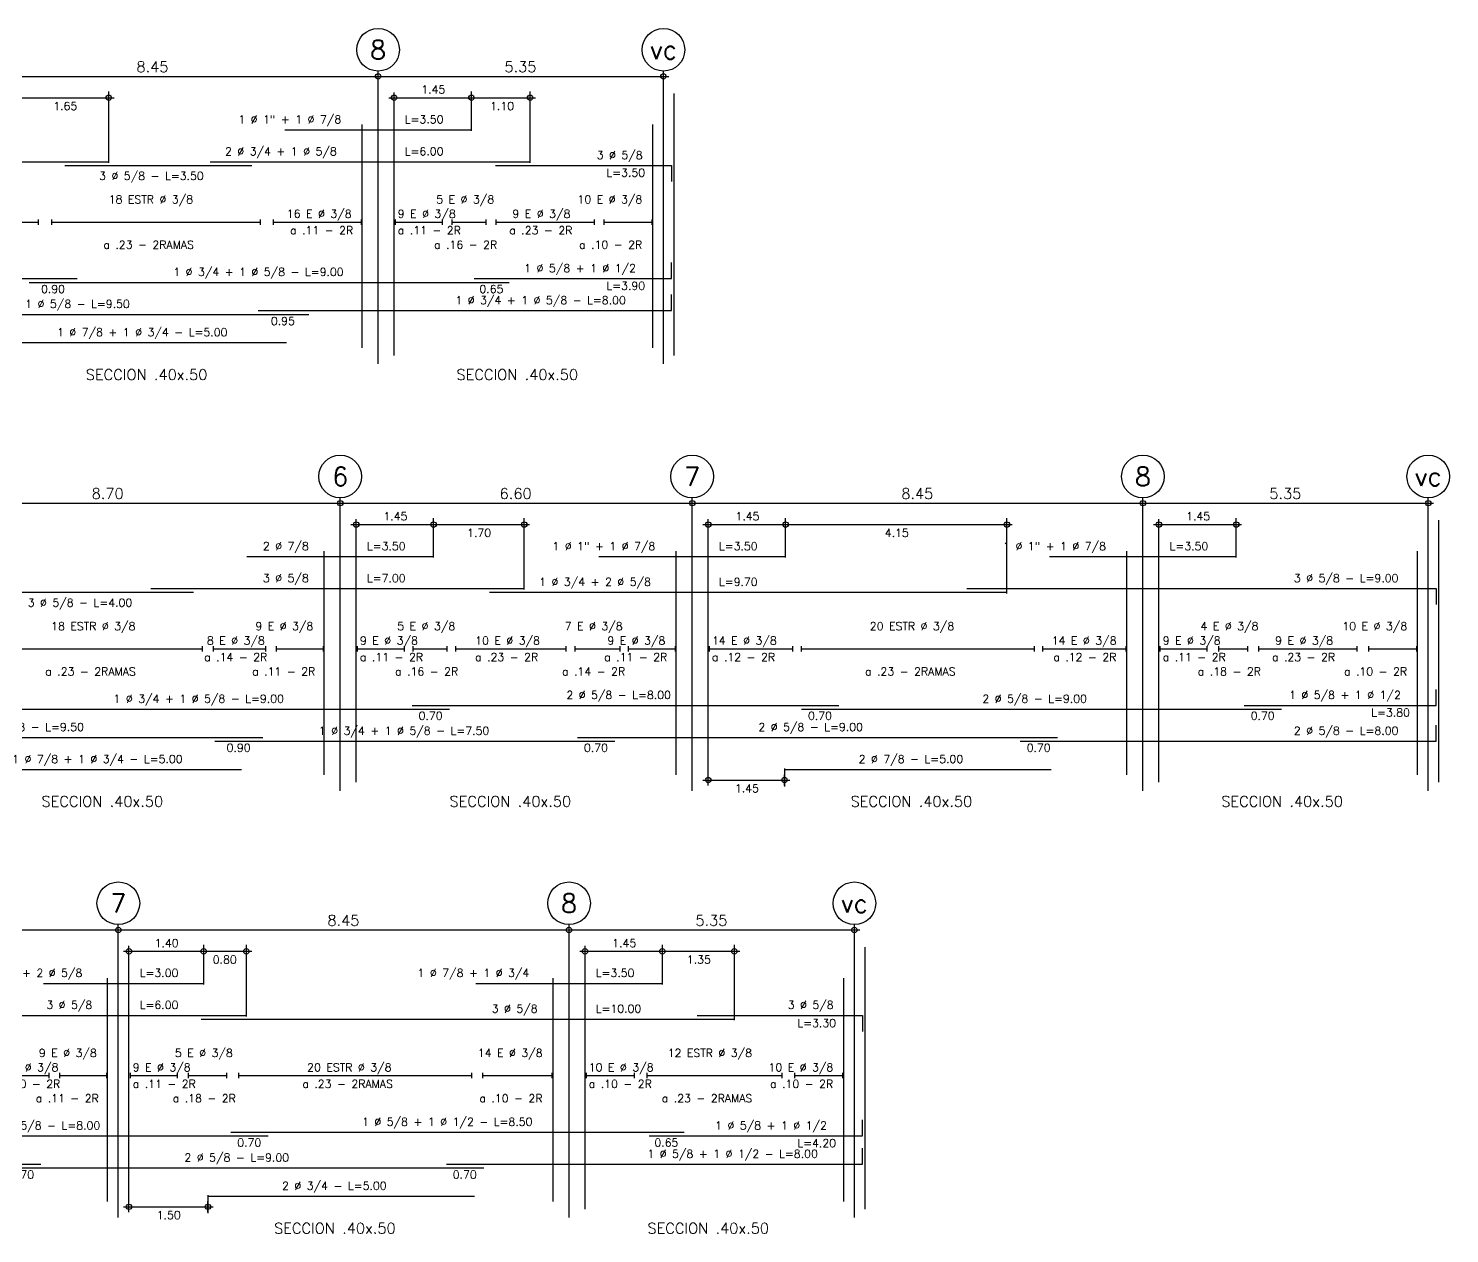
# Model space of a CAD drawing. Header units: millimetres. Extents: x 1 to 301, y -42 to 59.
# Drawn here: x 198.78 to 225.43, y 13.74 to 36.33 of the extents above; entities that cross this region are included whole.
import ezdxf
from ezdxf.enums import TextEntityAlignment as Align

# ---------------------------------------------------------------- set-up
doc = ezdxf.new("R2010")
doc.units = ezdxf.units.MM
doc.header["$LTSCALE"] = 0.0003
doc.header["$PDMODE"] = 34
doc.header["$PDSIZE"] = 0.1
doc.layers.add('SIM-ACHURADOS', color=8, linetype='Continuous')
doc.styles.add('P140', font='SIMPLEX', dxfattribs={"height": 0.35})
doc.styles.add('P60', font='SIMPLEX', dxfattribs={"height": 0.16})
doc.styles.add('P80', font='SIMPLEX', dxfattribs={"height": 0.2})

msp = doc.modelspace()

# ---------------------------------------------------------------- linework, layer by layer
at = {"layer": 'SIM-ACHURADOS'}
for p, q in [((205.339, 30.045), (205.339, 35.535)), ((210.689, 30.045), (210.689, 35.535)), ((160.129, 35.435), (210.689, 35.435)), ((198.639, 35.035), (200.289, 35.035)), ((200.289, 33.815), (200.289, 35.155)), ((205.639, 30.205), (205.639, 35.115)), ((205.639, 35.035), (207.089, 35.035)), ((207.089, 34.415), (207.089, 35.155)), ((207.089, 35.035), (208.189, 35.035)), ((208.189, 33.815), (208.189, 35.155)), ((210.889, 30.205), (210.889, 35.115)), ((203.589, 34.435), (207.089, 34.435)), ((205.039, 30.345), (205.039, 34.535)), ((210.489, 30.345), (210.489, 34.535)), ((193.289, 33.835), (200.289, 33.835)), ((199.469, 33.765), (202.969, 33.765)), ((202.189, 33.835), (208.189, 33.835)), ((207.539, 33.765), (210.839, 33.765)), ((210.839, 33.765), (210.839, 33.465)), ((197.209, 32.705), (198.969, 32.705)), ((198.969, 32.755), (198.969, 32.655)), ((199.219, 32.755), (199.219, 32.655)), ((199.219, 32.705), (203.129, 32.705)), ((203.129, 32.755), (203.129, 32.655)), ((203.369, 32.755), (203.369, 32.655)), ((203.369, 32.705), (205.019, 32.705)), ((205.019, 32.755), (205.019, 32.655)), ((205.659, 32.755), (205.659, 32.655)), ((205.659, 32.705), (206.539, 32.705)), ((206.539, 32.755), (206.539, 32.655)), ((206.719, 32.755), (206.719, 32.655)), ((206.719, 32.705), (207.359, 32.705)), ((207.359, 32.755), (207.359, 32.655)), ((207.549, 32.755), (207.549, 32.655)), ((207.549, 32.705), (209.389, 32.705)), ((209.389, 32.755), (209.389, 32.655)), ((209.569, 32.755), (209.569, 32.655)), ((209.569, 32.705), (210.469, 32.705)), ((210.469, 32.755), (210.469, 32.655)), ((210.839, 31.645), (210.839, 31.945)), ((191.699, 31.645), (199.699, 31.645)), ((198.799, 31.575), (207.799, 31.575)), ((207.139, 31.645), (210.839, 31.645)), ((210.839, 31.045), (210.839, 31.345)), ((194.539, 30.975), (204.039, 30.975)), ((203.089, 31.045), (210.839, 31.045)), ((198.619, 30.445), (203.619, 30.445)), ((204.629, 22.045), (204.629, 27.535)), ((211.229, 22.045), (211.229, 27.535)), ((219.679, 22.045), (219.679, 27.535)), ((225.029, 22.045), (225.029, 27.535)), ((160.129, 27.435), (225.029, 27.435)), ((204.929, 22.205), (204.929, 27.115)), ((204.929, 27.035), (206.379, 27.035)), ((206.379, 26.415), (206.379, 27.155)), ((206.379, 27.035), (208.079, 27.035)), ((208.079, 25.815), (208.079, 27.155)), ((211.529, 22.205), (211.529, 27.115)), ((211.529, 27.035), (212.979, 27.035)), ((212.979, 26.415), (212.979, 27.155)), ((212.979, 27.035), (217.129, 27.035)), ((217.129, 25.745), (217.129, 27.155)), ((219.979, 22.205), (219.979, 27.115)), ((219.979, 27.035), (221.429, 27.035)), ((221.429, 26.415), (221.429, 27.155)), ((225.229, 22.205), (225.229, 27.115)), ((202.879, 26.435), (206.379, 26.435)), ((204.329, 22.345), (204.329, 26.535)), ((209.479, 26.435), (212.979, 26.435)), ((210.929, 22.345), (210.929, 26.535)), ((217.929, 26.435), (221.429, 26.435)), ((219.379, 22.345), (219.379, 26.535)), ((224.829, 22.345), (224.829, 26.535)), ((197.879, 25.765), (201.879, 25.765)), ((201.079, 25.835), (208.079, 25.835)), ((207.429, 25.765), (217.129, 25.765)), ((216.379, 25.835), (225.179, 25.835)), ((225.179, 25.835), (225.179, 25.535)), ((198.129, 24.705), (202.039, 24.705)), ((202.039, 24.755), (202.039, 24.655)), ((202.249, 24.755), (202.249, 24.655)), ((202.249, 24.705), (203.229, 24.705)), ((203.229, 24.755), (203.229, 24.655)), ((203.429, 24.755), (203.429, 24.655)), ((203.429, 24.705), (204.309, 24.705)), ((204.309, 24.755), (204.309, 24.655)), ((204.949, 24.755), (204.949, 24.655)), ((204.949, 24.705), (205.829, 24.705)), ((205.829, 24.755), (205.829, 24.655)), ((205.989, 24.755), (205.989, 24.655)), ((205.989, 24.705), (206.629, 24.705)), ((206.629, 24.755), (206.629, 24.655)), ((206.789, 24.755), (206.789, 24.655)), ((206.789, 24.705), (208.859, 24.705)), ((208.859, 24.755), (208.859, 24.655)), ((209.029, 24.755), (209.029, 24.655)), ((209.029, 24.705), (209.869, 24.705)), ((209.869, 24.755), (209.869, 24.655)), ((210.029, 24.755), (210.029, 24.655)), ((210.029, 24.705), (210.909, 24.705)), ((210.909, 24.755), (210.909, 24.655)), ((211.549, 24.755), (211.549, 24.655)), ((211.549, 24.705), (213.109, 24.705)), ((213.109, 24.755), (213.109, 24.655)), ((213.269, 24.755), (213.269, 24.655)), ((213.269, 24.705), (217.639, 24.705)), ((217.639, 24.755), (217.639, 24.655)), ((217.799, 24.755), (217.799, 24.655)), ((217.799, 24.705), (219.359, 24.705)), ((219.359, 24.755), (219.359, 24.655)), ((219.999, 24.755), (219.999, 24.655)), ((219.999, 24.705), (220.879, 24.705)), ((220.879, 24.755), (220.879, 24.655)), ((221.099, 24.755), (221.099, 24.655)), ((221.099, 24.705), (221.639, 24.705)), ((221.639, 24.755), (221.639, 24.655)), ((221.849, 24.755), (221.849, 24.655)), ((221.849, 24.705), (223.689, 24.705)), ((223.689, 24.755), (223.689, 24.655)), ((223.909, 24.755), (223.909, 24.655)), ((223.909, 24.705), (224.809, 24.705)), ((224.809, 24.755), (224.809, 24.655)), ((225.179, 23.645), (225.179, 23.945)), ((197.679, 23.575), (206.679, 23.575)), ((205.979, 23.645), (213.979, 23.645)), ((213.279, 23.575), (222.279, 23.575)), ((221.579, 23.645), (225.179, 23.645)), ((225.179, 22.975), (225.179, 23.275)), ((193.679, 23.045), (203.179, 23.045)), ((202.279, 22.975), (209.779, 22.975)), ((209.079, 23.045), (218.079, 23.045)), ((217.379, 22.975), (225.179, 22.975)), ((197.779, 22.445), (202.779, 22.445)), ((212.959, 22.465), (212.959, 22.125)), ((212.959, 22.445), (217.959, 22.445)), ((211.529, 22.245), (212.959, 22.245)), ((200.469, 14.045), (200.469, 19.535)), ((208.919, 14.045), (208.919, 19.535)), ((214.269, 14.045), (214.269, 19.535)), ((160.129, 19.435), (214.269, 19.435)), ((200.669, 14.205), (200.669, 19.115)), ((200.669, 19.035), (202.069, 19.035)), ((202.069, 18.415), (202.069, 19.155)), ((202.069, 19.035), (202.869, 19.035)), ((202.869, 17.815), (202.869, 19.155)), ((209.219, 14.205), (209.219, 19.115)), ((209.219, 19.035), (210.669, 19.035)), ((210.669, 18.415), (210.669, 19.155)), ((210.669, 19.035), (212.019, 19.035)), ((212.019, 17.745), (212.019, 19.155)), ((214.469, 14.205), (214.469, 19.115)), ((199.069, 18.435), (202.069, 18.435)), ((200.269, 14.345), (200.269, 18.535)), ((207.169, 18.435), (210.669, 18.435)), ((208.619, 14.345), (208.619, 18.535)), ((214.069, 14.345), (214.069, 18.535)), ((196.869, 17.835), (202.869, 17.835)), ((202.019, 17.765), (212.019, 17.765)), ((211.319, 17.835), (214.419, 17.835)), ((214.419, 17.835), (214.419, 17.535)), ((198.569, 16.705), (199.169, 16.705)), ((199.169, 16.755), (199.169, 16.655)), ((199.369, 16.755), (199.369, 16.655)), ((199.369, 16.705), (200.249, 16.705)), ((200.249, 16.755), (200.249, 16.655)), ((200.689, 16.755), (200.689, 16.655)), ((200.689, 16.705), (201.569, 16.705)), ((201.569, 16.755), (201.569, 16.655)), ((201.779, 16.755), (201.779, 16.655)), ((201.779, 16.705), (202.499, 16.705)), ((202.499, 16.755), (202.499, 16.655)), ((202.719, 16.755), (202.719, 16.655)), ((202.719, 16.705), (207.089, 16.705)), ((207.089, 16.755), (207.089, 16.655)), ((207.299, 16.755), (207.299, 16.655)), ((207.299, 16.705), (208.599, 16.705)), ((208.599, 16.755), (208.599, 16.655)), ((209.239, 16.755), (209.239, 16.655)), ((209.239, 16.705), (210.139, 16.705)), ((210.139, 16.755), (210.139, 16.655)), ((210.379, 16.755), (210.379, 16.655)), ((210.379, 16.705), (212.909, 16.705)), ((212.909, 16.755), (212.909, 16.655)), ((213.149, 16.755), (213.149, 16.655)), ((213.149, 16.705), (214.049, 16.705)), ((214.049, 16.755), (214.049, 16.655)), ((214.419, 15.575), (214.419, 15.875)), ((195.279, 15.575), (203.279, 15.575)), ((202.579, 15.645), (211.079, 15.645)), ((210.419, 15.575), (214.419, 15.575)), ((214.419, 15.045), (214.419, 15.345)), ((192.019, 15.045), (199.019, 15.045)), ((198.319, 14.975), (207.319, 14.975)), ((206.619, 15.045), (214.419, 15.045)), ((202.149, 14.465), (202.149, 14.125)), ((202.149, 14.445), (207.149, 14.445)), ((200.669, 14.245), (202.149, 14.245))]:
    msp.add_line(p, q, dxfattribs=at)
for centre in [(205.339, 35.935), (210.689, 35.935), (204.629, 27.935), (211.229, 27.935), (219.679, 27.935), (225.029, 27.935), (200.469, 19.935), (208.919, 19.935), (214.269, 19.935)]:
    msp.add_circle(centre, 0.4, dxfattribs=at)
for p in [(205.339, 35.435), (210.689, 35.435), (200.289, 35.035), (205.639, 35.035), (207.089, 35.035), (208.189, 35.035), (204.629, 27.435), (211.229, 27.435), (219.679, 27.435), (225.029, 27.435), (204.929, 27.035), (206.379, 27.035), (208.079, 27.035), (211.529, 27.035), (212.979, 27.035), (217.129, 27.035), (219.979, 27.035), (221.429, 27.035), (211.529, 22.245), (212.959, 22.245), (200.469, 19.435), (208.919, 19.435), (214.269, 19.435), (200.669, 19.035), (202.069, 19.035), (202.869, 19.035), (209.219, 19.035), (210.669, 19.035), (212.019, 19.035), (200.669, 14.245), (202.149, 14.245)]:
    msp.add_point(p, dxfattribs=at)

# ---------------------------------------------------------------- texts
at = {"layer": 'SIM-ACHURADOS', "style": 'P140'}
for s, p in [('8', (205.339, 35.935)), ('vc', (210.689, 35.935)), ('6', (204.629, 27.935)), ('7', (211.229, 27.935)), ('8', (219.679, 27.935)), ('vc', (225.029, 27.935)), ('7', (200.469, 19.935)), ('8', (208.919, 19.935)), ('vc', (214.269, 19.935))]:
    msp.add_text(s, height=0.35, dxfattribs=at).set_placement(p, align=Align.MIDDLE)
at = {"layer": 'SIM-ACHURADOS'}
for s, height, style, p in [('8.45', 0.2, 'P80', (200.809, 35.515)), ('5.35', 0.2, 'P80', (207.709, 35.515)), ('1.45', 0.15, 'P60', (206.149, 35.115)), ('1.65', 0.15, 'P60', (199.249, 34.805)), ('1.10', 0.15, 'P60', (207.439, 34.805)), ('1 %%c 1" + 1 %%c 7/8', 0.15, 'P60', (202.719, 34.555)), ('L=3.50', 0.15, 'P60', (205.839, 34.555)), ('2 %%c 3/4 + 1 %%c 5/8', 0.15, 'P60', (202.469, 33.955)), ('L=6.00', 0.15, 'P60', (205.839, 33.955)), ('3 %%c 5/8', 0.15, 'P60', (209.439, 33.885)), ('3 %%c 5/8 - L=3.50', 0.15, 'P60', (200.109, 33.495)), ('L=3.50', 0.15, 'P60', (209.619, 33.555)), ('18 ESTR %%c 3/8', 0.15, 'P60', (200.289, 33.055)), ('5 E %%c 3/8', 0.15, 'P60', (206.429, 33.055)), ('10 E %%c 3/8', 0.15, 'P60', (209.079, 33.055)), ('16 E %%c 3/8', 0.15, 'P60', (203.629, 32.785)), ('9 E %%c 3/8', 0.15, 'P60', (205.709, 32.785)), ('9 E %%c 3/8', 0.15, 'P60', (207.859, 32.785)), ('a .11 - 2R', 0.15, 'P60', (203.689, 32.475)), ('a .11 - 2R', 0.15, 'P60', (205.709, 32.475)), ('a .23 - 2R', 0.15, 'P60', (207.799, 32.475)), ('a .23 - 2RAMAS', 0.15, 'P60', (200.189, 32.205)), ('a .16 - 2R', 0.15, 'P60', (206.389, 32.205)), ('a .10 - 2R', 0.15, 'P60', (209.109, 32.205)), ('1 %%c 3/4 + 1 %%c 5/8 - L=9.00', 0.15, 'P60', (201.499, 31.695)), ('1 %%c 5/8 + 1 %%c 1/2', 0.15, 'P60', (208.079, 31.765)), ('0.90', 0.15, 'P60', (199.019, 31.375)), ('0.65', 0.15, 'P60', (207.239, 31.375)), ('L=3.90', 0.15, 'P60', (209.619, 31.435)), ('1 %%c 3/4 + 1 %%c 5/8 - L=9.50', 0.15, 'P60', (197.489, 31.095)), ('1 %%c 3/4 + 1 %%c 5/8 - L=8.00', 0.15, 'P60', (206.789, 31.165)), ('0.95', 0.15, 'P60', (203.329, 30.775)), ('1 %%c 7/8 + 1 %%c 3/4 - L=5.00', 0.15, 'P60', (199.319, 30.565)), ('SECCION .40x.50', 0.2, 'P80', (199.859, 29.745)), ('SECCION .40x.50', 0.2, 'P80', (206.809, 29.745)), ('8.70', 0.2, 'P80', (199.969, 27.515)), ('6.60', 0.2, 'P80', (207.619, 27.515)), ('8.45', 0.2, 'P80', (215.149, 27.515)), ('5.35', 0.2, 'P80', (222.049, 27.515)), ('1.45', 0.15, 'P60', (205.439, 27.115)), ('1.45', 0.15, 'P60', (212.039, 27.115)), ('1.45', 0.15, 'P60', (220.489, 27.115)), ('1.70', 0.15, 'P60', (207.009, 26.805)), ('4.15', 0.15, 'P60', (214.839, 26.805)), ('2 %%c 7/8', 0.15, 'P60', (203.179, 26.555)), ('L=3.50', 0.15, 'P60', (205.129, 26.555)), ('1 %%c 1" + 1 %%c 7/8', 0.15, 'P60', (208.609, 26.555)), ('L=3.50', 0.15, 'P60', (211.729, 26.555)), ('1 %%c 1" + 1 %%c 7/8', 0.15, 'P60', (217.059, 26.555)), ('L=3.50', 0.15, 'P60', (220.179, 26.555)), ('3 %%c 5/8', 0.15, 'P60', (203.179, 25.955)), ('3 %%c 5/8 - L=9.00', 0.15, 'P60', (222.509, 25.955)), ('L=7.00', 0.15, 'P60', (205.129, 25.955)), ('1 %%c 3/4 + 2 %%c 5/8', 0.15, 'P60', (208.359, 25.885)), ('L=9.70', 0.15, 'P60', (211.729, 25.885)), ('3 %%c 5/8 - L=4.00', 0.15, 'P60', (198.769, 25.495)), ('18 ESTR %%c 3/8', 0.15, 'P60', (199.209, 25.055)), ('9 E %%c 3/8', 0.15, 'P60', (203.039, 25.055)), ('5 E %%c 3/8', 0.15, 'P60', (205.699, 25.055)), ('7 E %%c 3/8', 0.15, 'P60', (208.839, 25.055)), ('20 ESTR %%c 3/8', 0.15, 'P60', (214.559, 25.055)), ('4 E %%c 3/8', 0.15, 'P60', (220.759, 25.055)), ('10 E %%c 3/8', 0.15, 'P60', (223.419, 25.055)), ('8 E %%c 3/8', 0.15, 'P60', (202.129, 24.785)), ('9 E %%c 3/8', 0.15, 'P60', (204.999, 24.785)), ('10 E %%c 3/8', 0.15, 'P60', (207.159, 24.785)), ('9 E %%c 3/8', 0.15, 'P60', (209.639, 24.785)), ('14 E %%c 3/8', 0.15, 'P60', (211.599, 24.785)), ('14 E %%c 3/8', 0.15, 'P60', (217.969, 24.785)), ('9 E %%c 3/8', 0.15, 'P60', (220.049, 24.785)), ('9 E %%c 3/8', 0.15, 'P60', (222.159, 24.785)), ('a .14 - 2R', 0.15, 'P60', (202.079, 24.475)), ('a .11 - 2R', 0.15, 'P60', (204.999, 24.475)), ('a .23 - 2R', 0.15, 'P60', (207.159, 24.475)), ('a .11 - 2R', 0.15, 'P60', (209.579, 24.475)), ('a .12 - 2R', 0.15, 'P60', (211.599, 24.475)), ('a .12 - 2R', 0.15, 'P60', (217.999, 24.475)), ('a .11 - 2R', 0.15, 'P60', (220.049, 24.475)), ('a .23 - 2R', 0.15, 'P60', (222.099, 24.475)), ('a .23 - 2RAMAS', 0.15, 'P60', (199.099, 24.205)), ('a .11 - 2R', 0.15, 'P60', (202.979, 24.205)), ('a .16 - 2R', 0.15, 'P60', (205.659, 24.205)), ('a .14 - 2R', 0.15, 'P60', (208.789, 24.205)), ('a .23 - 2RAMAS', 0.15, 'P60', (214.469, 24.205)), ('a .18 - 2R', 0.15, 'P60', (220.709, 24.205)), ('a .10 - 2R', 0.15, 'P60', (223.449, 24.205)), ('1 %%c 3/4 + 1 %%c 5/8 - L=9.00', 0.15, 'P60', (200.379, 23.695)), ('2 %%c 5/8 - L=8.00', 0.15, 'P60', (208.869, 23.765)), ('2 %%c 5/8 - L=9.00', 0.15, 'P60', (216.669, 23.695)), ('1 %%c 5/8 + 1 %%c 1/2', 0.15, 'P60', (222.419, 23.765)), ('0.70', 0.15, 'P60', (206.099, 23.375)), ('0.70', 0.15, 'P60', (213.399, 23.375)), ('0.70', 0.15, 'P60', (221.699, 23.375)), ('L=3.80', 0.15, 'P60', (223.959, 23.435)), ('1 %%c 3/4 + 1 %%c 5/8 - L=9.50', 0.15, 'P60', (196.629, 23.165)), ('1 %%c 3/4 + 1 %%c 5/8 - L=7.50', 0.15, 'P60', (204.229, 23.095)), ('2 %%c 5/8 - L=9.00', 0.15, 'P60', (212.469, 23.165)), ('2 %%c 5/8 - L=8.00', 0.15, 'P60', (222.509, 23.095)), ('0.90', 0.15, 'P60', (202.499, 22.775)), ('0.70', 0.15, 'P60', (209.199, 22.775)), ('0.70', 0.15, 'P60', (217.499, 22.775)), ('1 %%c 7/8 + 1 %%c 3/4 - L=5.00', 0.15, 'P60', (198.479, 22.565)), ('2 %%c 7/8 - L=5.00', 0.15, 'P60', (214.349, 22.565)), ('1.45', 0.15, 'P60', (212.029, 22.015)), ('SECCION .40x.50', 0.2, 'P80', (199.029, 21.745)), ('SECCION .40x.50', 0.2, 'P80', (206.679, 21.745)), ('SECCION .40x.50', 0.2, 'P80', (214.199, 21.745)), ('SECCION .40x.50', 0.2, 'P80', (221.149, 21.745)), ('8.45', 0.2, 'P80', (204.389, 19.515)), ('5.35', 0.2, 'P80', (211.289, 19.515)), ('1.40', 0.15, 'P60', (201.149, 19.115)), ('1.45', 0.15, 'P60', (209.729, 19.115)), ('0.80', 0.15, 'P60', (202.239, 18.805)), ('1.35', 0.15, 'P60', (211.129, 18.805)), ('1 %%c 3/4 + 2 %%c 5/8', 0.15, 'P60', (197.699, 18.555)), ('L=3.00', 0.15, 'P60', (200.869, 18.555)), ('1 %%c 7/8 + 1 %%c 3/4', 0.15, 'P60', (206.079, 18.555)), ('L=3.50', 0.15, 'P60', (209.419, 18.555)), ('3 %%c 5/8', 0.15, 'P60', (199.119, 17.955)), ('3 %%c 5/8', 0.15, 'P60', (213.019, 17.955)), ('L=6.00', 0.15, 'P60', (200.869, 17.955)), ('3 %%c 5/8', 0.15, 'P60', (207.469, 17.885)), ('L=10.00', 0.15, 'P60', (209.419, 17.885)), ('L=3.30', 0.15, 'P60', (213.199, 17.615)), ('9 E %%c 3/8', 0.15, 'P60', (198.979, 17.055)), ('5 E %%c 3/8', 0.15, 'P60', (201.529, 17.055)), ('14 E %%c 3/8', 0.15, 'P60', (207.209, 17.055)), ('12 ESTR %%c 3/8', 0.15, 'P60', (210.769, 17.055)), ('4 E %%c 3/8', 0.15, 'P60', (198.259, 16.785)), ('9 E %%c 3/8', 0.15, 'P60', (200.739, 16.785)), ('20 ESTR %%c 3/8', 0.15, 'P60', (204.009, 16.785)), ('10 E %%c 3/8', 0.15, 'P60', (209.289, 16.785)), ('10 E %%c 3/8', 0.15, 'P60', (212.659, 16.785)), ('a .20 - 2R', 0.15, 'P60', (198.199, 16.475)), ('a .11 - 2R', 0.15, 'P60', (200.739, 16.475)), ('a .23 - 2RAMAS', 0.15, 'P60', (203.919, 16.475)), ('a .10 - 2R', 0.15, 'P60', (209.289, 16.475)), ('a .10 - 2R', 0.15, 'P60', (212.689, 16.475)), ('a .11 - 2R', 0.15, 'P60', (198.919, 16.205)), ('a .18 - 2R', 0.15, 'P60', (201.489, 16.205)), ('a .10 - 2R', 0.15, 'P60', (207.239, 16.205)), ('a .23 - 2RAMAS', 0.15, 'P60', (210.659, 16.205)), ('2 %%c 5/8 - L=8.00', 0.15, 'P60', (198.169, 15.695)), ('1 %%c 5/8 + 1 %%c 1/2 - L=8.50', 0.15, 'P60', (205.039, 15.765)), ('1 %%c 5/8 + 1 %%c 1/2', 0.15, 'P60', (211.659, 15.695)), ('0.70', 0.15, 'P60', (202.699, 15.375)), ('0.65', 0.15, 'P60', (210.519, 15.375)), ('L=4.20', 0.15, 'P60', (213.199, 15.365)), ('2 %%c 5/8 - L=9.00', 0.15, 'P60', (201.709, 15.095)), ('1 %%c 5/8 + 1 %%c 1/2 - L=8.00', 0.15, 'P60', (210.389, 15.165)), ('0.70', 0.15, 'P60', (198.439, 14.775)), ('0.70', 0.15, 'P60', (206.739, 14.775)), ('2 %%c 3/4 - L=5.00', 0.15, 'P60', (203.539, 14.565)), ('1.50', 0.15, 'P60', (201.189, 14.015)), ('SECCION .40x.50', 0.2, 'P80', (203.389, 13.745)), ('SECCION .40x.50', 0.2, 'P80', (210.389, 13.745))]:
    msp.add_text(s, height=height, dxfattribs=dict(at, style=style)).set_placement(p)

doc.saveas('drawing.dxf')
